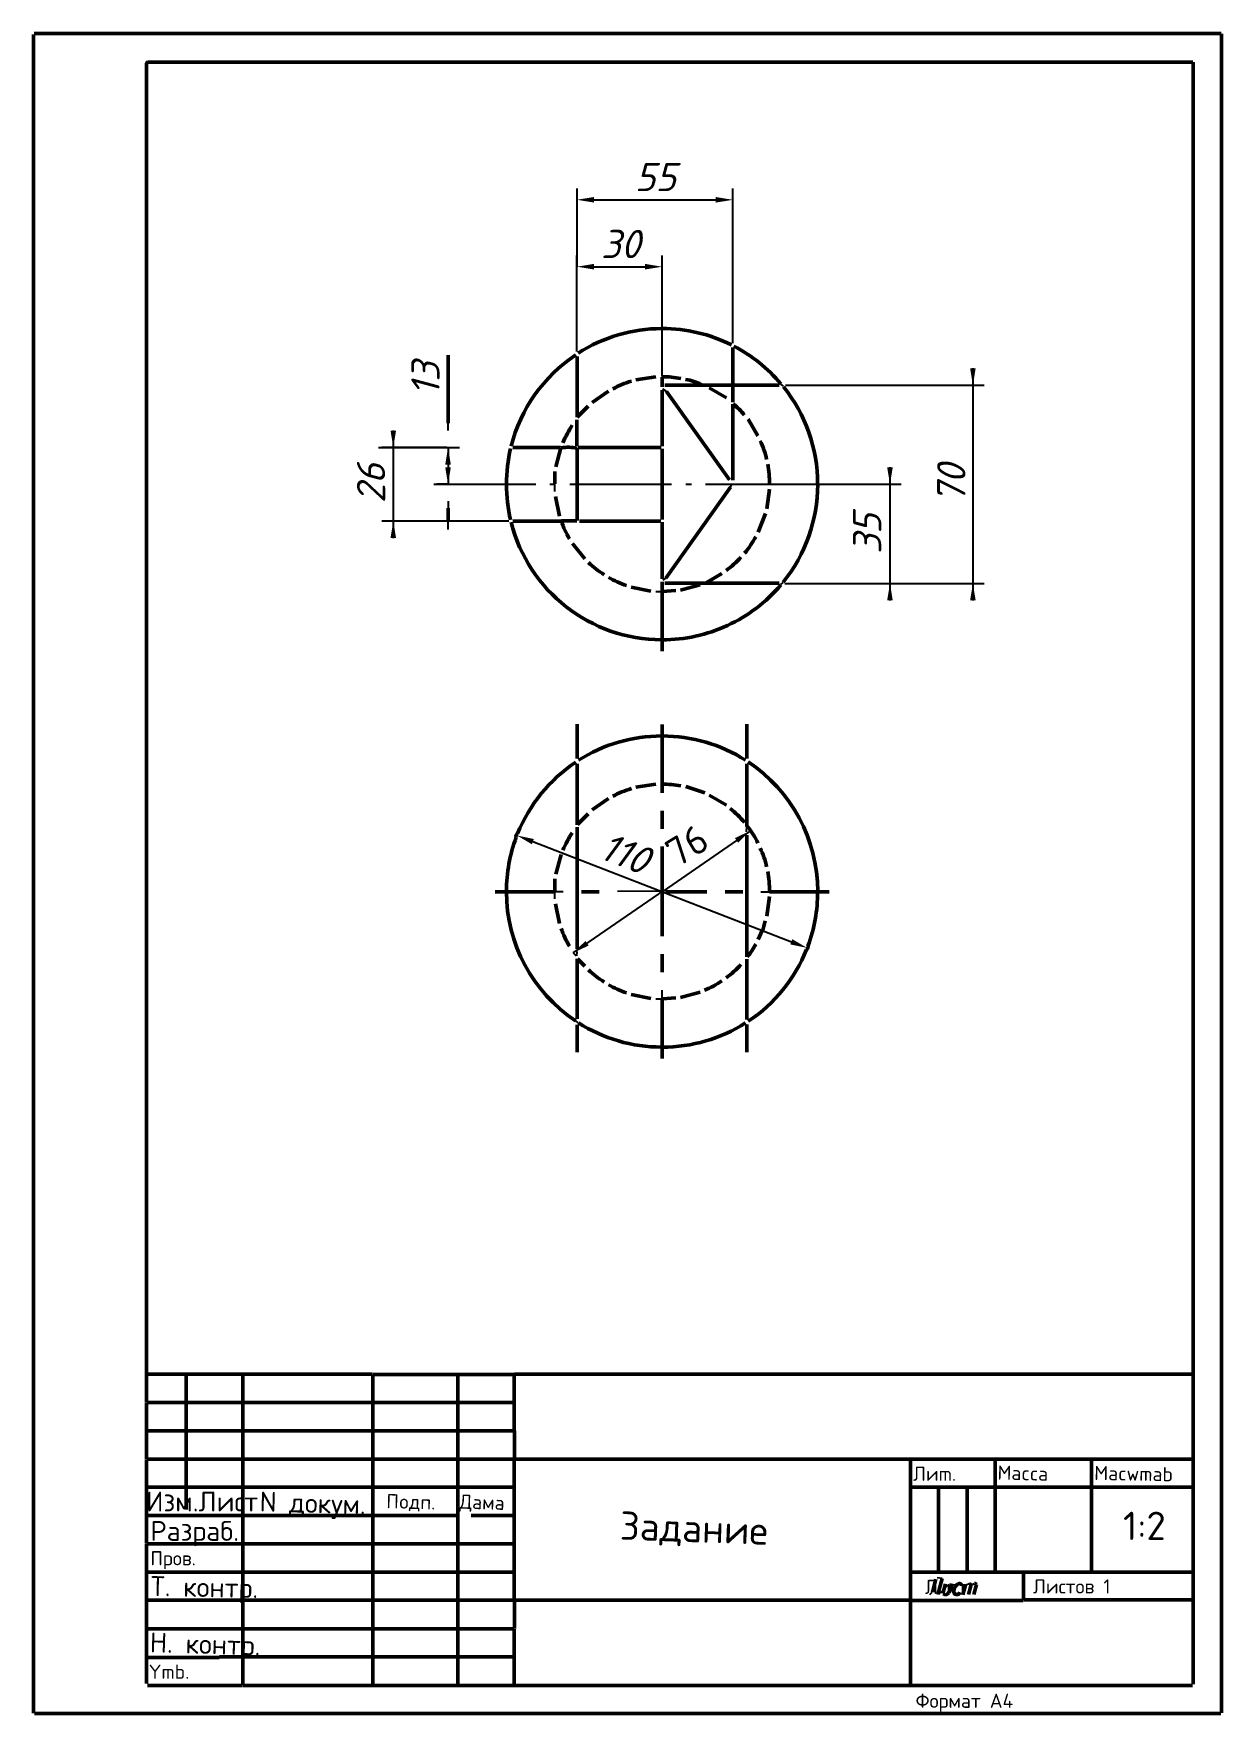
# Model space of a CAD drawing. Header units: millimetres. Extents: x 0 to 210, y 0 to 297.
import ezdxf

# ---------------------------------------------------------------- set-up
doc = ezdxf.new("R2010")
doc.units = ezdxf.units.MM
doc.linetypes.add('CENTER', pattern=[24, 18, -2.5, 1, -2.5])
for name, color, linetype, lineweight in [('AXIS', 1, 'CENTER', 25), ('DIMS', 4, 'Continuous', 25), ('MAIN', 7, 'Continuous', 50), ('TEXT', 7, 'Continuous', 25), ('THIN', 3, 'Continuous', 25)]:
    doc.layers.add(name, color=color, linetype=linetype, lineweight=lineweight)
doc.styles.add('ESKD', font='isocpeur.ttf', dxfattribs={"oblique": 15})
doc.dimstyles.new('ESKD', dxfattribs={"dimtxt": 5, "dimasz": 3, "dimexe": 2, "dimexo": 0, "dimgap": 1, "dimtad": 1, "dimtxsty": 'ESKD', "dimcen": 2.5, "dimclrd": 256, "dimclre": 256, "dimclrt": 256, "dimadec": 0, "dimazin": 3, "dimtfac": 1, "dimtmove": 0, "dimatfit": 3, "dimlwd": 25, "dimlwe": 25})

# ---------------------------------------------------------------- blocks, each defined once
blk = doc.blocks.new('_CLOSEDFILLED')
at = {"color": 0, "linetype": 'BYBLOCK'}
blk.add_solid([(-1, 0.164), (0, 0), (-1, -0.164)], dxfattribs=at)
blk = doc.blocks.new('*D1')
at = {"lineweight": 25}
for p, q in [((73.26, 226.8), (73.26, 229.8)), ((61, 223.8), (75.26, 223.8)), ((73.26, 223.8), (73.26, 217.31)), ((73.26, 217.31), (71.26, 217.31)), ((73.26, 214.31), (73.26, 211.31))]:
    blk.add_line(p, q, dxfattribs=at)
at = {"layer": 'Defpoints'}
for p in [(61, 223.8), (73.26, 223.8), (73.26, 217.31)]:
    blk.add_point(p, dxfattribs=at)
at = {"layer": 'DIMS', "xscale": 3, "yscale": 3}
for p, rotation in [((73.26, 223.8), 89.99936153429013), ((73.26, 217.31), 269.99936153429013)]:
    blk.add_blockref('_CLOSEDFILLED', p, dxfattribs=dict(at, rotation=rotation))
at = {"layer": 'DIMS', "insert": (69.27, 235.95), "char_height": 5, "attachment_point": 5, "rotation": 89.9994, "style": 'ESKD'}
blk.add_mtext('13', dxfattribs=at)
blk = doc.blocks.new('*D7')
at = {"lineweight": 25}
for p, q in [((85.45, 155.23), (86.17, 157.1)), ((88.24, 154.15), (133.94, 136.44)), ((136.73, 135.36), (137.46, 137.23))]:
    blk.add_line(p, q, dxfattribs=at)
at = {"layer": 'Defpoints'}
for p in [(85.45, 155.23), (85.45, 155.23), (136.73, 135.36)]:
    blk.add_point(p, dxfattribs=at)
at = {"layer": 'DIMS', "xscale": 3, "yscale": 3}
for p, rotation in [((85.45, 155.23), 158.819678117578), ((136.73, 135.36), -21.18032188242198)]:
    blk.add_blockref('_CLOSEDFILLED', p, dxfattribs=dict(at, rotation=rotation))
at = {"layer": 'DIMS', "insert": (104.58, 152.08), "char_height": 5, "attachment_point": 5, "rotation": 338.8197, "style": 'ESKD'}
blk.add_mtext('110', dxfattribs=at)

msp = doc.modelspace()

# ---------------------------------------------------------------- linework, layer by layer
at = {"layer": 'AXIS'}
msp.add_line((70.7661, 217.3103), (130.0186, 217.3103), dxfattribs=at)
at = {"layer": 'MAIN'}
for p, q in [((209.9317, 296.9616), (0.0938, 296.9616)), ((209.9445, 0.1706), (209.9445, 296.9488)), ((0.0128, 0.128), (0.0128, 296.7867)), ((19.9468, 60.0142), (19.9468, 291.6256)), ((204.9153, 291.937), (20.262, 291.937)), ((204.9429, 5.2038), (204.9429, 291.9071)), ((123.5771, 231.8246), (123.5771, 241.4645)), ((73.2561, 228.1137), (73.2561, 240.0995)), ((96.0548, 229.1801), (96.0548, 239.8863)), ((106.4717, 235.7488), (109.9695, 236.3033)), ((111.1213, 234.5108), (111.1213, 236.2617)), ((111.5904, 234.8318), (118.0318, 234.8318)), ((123.5345, 234.8318), (118.0743, 234.8318)), ((123.6197, 234.8104), (131.7672, 234.8104)), ((98.7508, 231.7393), (101.6088, 233.7867)), ((111.0786, 224.019), (111.0786, 233.9147)), ((123.0055, 218.09), (111.855, 233.7014)), ((122.4498, 232.5907), (119.415, 234.3429)), ((96.042, 224.1042), (96.042, 228.711)), ((96.0953, 229.148), (98.0363, 231.089)), ((123.5771, 218.0474), (123.5771, 231.4408)), ((127.9969, 225.86), (126.281, 228.832)), ((84.7166, 223.8057), (93.1627, 223.8057)), ((92.3063, 220.3942), (93.2087, 223.7621)), ((96.0548, 210.9242), (96.0548, 223.6777)), ((96.2767, 223.8057), (110.908, 223.8057)), ((111.0786, 211.0948), (111.0786, 223.5498)), ((92.1603, 217.363), (92.1603, 219.5422)), ((111.7355, 200.6872), (123.2102, 216.7678)), ((92.9494, 211.6493), (92.2243, 215.1469)), ((129.5917, 212.9716), (130.1036, 216.4692)), ((73.2633, 210.8387), (73.2633, 213.0997)), ((93.3327, 210.8389), (96.0214, 210.8389)), ((128.0987, 208.8341), (129.3784, 212.1185)), ((84.7166, 210.7962), (93.248, 210.7962)), ((96.4899, 210.7962), (110.8653, 210.7962)), ((111.0786, 200.6019), (111.0786, 210.5829)), ((97.4284, 204.0995), (95.2529, 206.8294)), ((109.1164, 198.4265), (105.6185, 199.109)), ((111.0999, 198.3836), (111.0999, 200.0477)), ((111.5478, 199.8128), (118.8422, 199.8128)), ((114.3616, 198.603), (117.82, 199.5297)), ((118.8711, 199.9002), (121.6713, 201.5169)), ((131.7673, 199.8128), (118.8848, 199.8128)), ((111.0786, 187.8057), (111.0786, 198.2986)), ((111.1213, 198.3412), (113.5101, 198.5118)), ((96.0847, 168.8246), (96.0847, 174.8816)), ((111.0786, 162.7678), (111.0786, 172.7915)), ((111.0999, 172.8765), (111.0999, 174.8391)), ((126.0619, 168.8246), (126.0619, 174.8815)), ((96.0847, 157.1374), (96.0847, 167.8863)), ((126.0725, 156.7962), (126.0725, 167.8863)), ((106.4717, 163.7488), (109.9695, 164.3033)), ((118.6289, 162.7678), (115.259, 163.8768)), ((98.7508, 159.7393), (101.6088, 161.7867)), ((122.4498, 160.5907), (119.415, 162.3429)), ((96.1272, 157.1585), (98.0471, 159.0785)), ((111.0786, 156.4123), (111.0786, 159.6114)), ((96.0548, 151.2085), (96.0548, 156.7109)), ((126.0619, 133.8057), (126.0619, 155.3033)), ((92.3155, 148.3918), (93.2421, 151.8499)), ((111.0786, 137.4313), (111.0786, 153.2559)), ((96.0634, 135.1705), (96.0634, 151.038)), ((92.1603, 145.363), (92.1603, 147.5422)), ((81.6024, 145.3009), (83.5225, 145.3009)), ((83.6076, 145.3009), (92.0536, 145.3009)), ((92.9494, 139.6493), (92.2243, 143.1469)), ((96.8312, 145.3009), (99.9878, 145.3009)), ((119.0129, 145.3009), (111.7184, 145.3009)), ((122.2547, 145.3009), (125.3687, 145.3009)), ((129.5917, 140.9716), (130.1036, 144.4692)), ((130.1036, 145.3009), (138.5497, 145.3009)), ((140.5974, 145.3009), (138.6347, 145.3009)), ((128.8795, 138.4807), (129.3228, 140.1354)), ((128.0987, 136.8341), (128.7812, 138.4123)), ((111.0999, 131.0757), (111.0999, 134.2324)), ((96.0548, 122.8009), (96.0548, 133.4218)), ((97.45, 132.1205), (96.127, 133.4435)), ((126.0619, 122.7156), (126.0619, 133.3791)), ((109.1164, 126.4265), (105.6185, 127.109)), ((111.0786, 115.8057), (111.0786, 126.2986)), ((111.1213, 126.3412), (113.5101, 126.5118)), ((114.3616, 126.603), (117.82, 127.5297)), ((96.0548, 116.9147), (96.0548, 121.7773)), ((126.0725, 116.9573), (126.0725, 121.82)), ((19.9848, 55.0663), (19.9848, 60.0143)), ((20.0061, 60.0142), (59.933, 60.0142)), ((26.9592, 40.0948), (26.9592, 59.9716)), ((36.9835, 5.0332), (36.9835, 59.9716)), ((59.9756, 40.0948), (59.9756, 59.9716)), ((74.9909, 59.9929), (60.0183, 59.9929)), ((74.9908, 59.9929), (84.93, 59.9929)), ((74.9947, 40.0948), (74.9947, 59.9716)), ((84.9726, 50.0758), (84.9726, 59.9716)), ((85.0152, 60.0142), (204.9238, 60.0142)), ((19.9699, 45.0427), (19.9699, 54.981)), ((20.0061, 55.0237), (84.9299, 55.0237)), ((20.0061, 50.0332), (84.9299, 50.0332)), ((84.9939, 45.0426), (84.9939, 49.9906)), ((19.9848, 40.052), (19.9848, 44.9574)), ((20.0061, 45), (84.9299, 45)), ((84.9726, 20.09), (84.9726, 44.9573)), ((155.0152, 45.0213), (85.0152, 45.0213)), ((155.001, 25.0379), (155.001, 45)), ((155.0152, 45), (187.0079, 45)), ((169.9878, 25.0806), (169.9878, 45)), ((186.9866, 40.052), (186.9866, 45.0001)), ((187.0079, 45.0213), (204.9239, 45.0213)), ((19.9722, 35.019), (19.9722, 40.0095)), ((20.0488, 40.0308), (84.9299, 40.0308)), ((26.9805, 36.0852), (26.9805, 40.0096)), ((59.997, 35.0615), (59.997, 40.0096)), ((75.0122, 35.7013), (75.0122, 40.0096)), ((155.0579, 40.0308), (204.9238, 40.0308)), ((159.9634, 25.0806), (159.9634, 39.9668)), ((164.997, 25.0806), (164.997, 39.9668)), ((186.9866, 25.0805), (186.9866, 39.9669)), ((74.9947, 5.0332), (74.9947, 35.6588)), ((19.9848, 30.071), (19.9848, 35.019)), ((20.0061, 35.019), (74.9482, 35.019)), ((59.9756, 5.0332), (59.9756, 34.9763)), ((77.337, 35.019), (84.9299, 35.019)), ((19.9759, 5.3318), (19.9759, 29.9858)), ((20.006, 30.0498), (26.7033, 30.0498)), ((36.9409, 30.0498), (26.7458, 30.0498)), ((37.0262, 30.0284), (84.9299, 30.0284)), ((20.0061, 25.0379), (84.9299, 25.0379)), ((154.9939, 20.09), (154.9939, 24.9954)), ((155.0579, 25.0379), (169.9452, 25.0379)), ((158.8564, 21.4947), (159.4751, 23.8038)), ((159.8285, 21.0729), (160.5932, 23.9271)), ((174.9788, 25.0166), (170.0304, 25.0166)), ((174.9786, 25.0166), (186.9226, 25.0166)), ((174.9787, 20.09), (174.9787, 24.9953)), ((187.0079, 25.0379), (204.9238, 25.0379)), ((160.7387, 21.2523), (161.2016, 22.98)), ((161.7857, 21.3182), (162.2362, 22.9994)), ((164.2742, 21.0151), (164.7386, 22.748)), ((165.24, 21.0744), (165.6497, 22.6033)), ((166.1848, 21.0828), (166.6586, 22.8508)), ((20.0061, 20.0524), (154.9299, 20.0524)), ((84.9939, 15.0568), (84.9939, 19.9622)), ((155.001, 5.0332), (155.001, 19.9621)), ((155.0152, 20.0261), (174.936, 20.0261)), ((175.0213, 20.115), (204.9238, 20.115)), ((20.0061, 15.0142), (84.9299, 15.0142)), ((84.9726, 5.0332), (84.9726, 14.9716)), ((20.0064, 9.9516), (32.8035, 9.9516)), ((36.941, 10.045), (32.8457, 10.045)), ((37.0262, 10.0669), (84.9296, 10.0669)), ((36.9409, 5.0161), (20.134, 5.0161)), ((37.0262, 4.9905), (154.9299, 4.9905)), ((155.0152, 5.0161), (204.8385, 5.0161)), ((0.1706, 0.064), (160.9019, 0.064)), ((209.8294, 0.064), (160.9019, 0.064))]:
    msp.add_line(p, q, dxfattribs=at)
for centre, radius, start, end in [((20.2856, 291.6523), 0.3161, 94.289686, 184.738879), ((111.1169, 217.2462), 27.5811, 90.168048, 122.590809), ((111.1024, 217.3417), 27.4835, 63.578504, 89.960586), ((111.5178, 217.9744), 26.7253, 39.741987, 62.708131), ((111.0837, 217.2741), 27.514, 123.66963, 165.783424), ((110.869, 217.9842), 18.2867, 106.526657, 117.684299), ((111.312, 220.2571), 16.0479, 78.885077, 90.68107), ((113.2667, 224.6664), 11.3388, 65.023105, 79.92265), ((111.1957, 217.3625), 27.392, 0.005129, 38.870036), ((117.4608, 223.448), 10.1651, 36.646641, 52.530589), ((110.1849, 217.7957), 17.9635, 146.439775, 157.658489), ((115.1173, 216.8951), 31.5516, 167.667099, 179.146896), ((94.5838, 215.7195), 8.1241, 79.468129, 99.380344), ((112.183, 217.6901), 17.8409, 13.019982, 24.210825), ((113.6923, 217.6847), 16.3704, 358.880791, 11.185901), ((114.3648, 217.664), 30.7978, 180.715045, 192.476639), ((111.0826, 217.2899), 27.5068, 321.140025, 359.978505), ((111.0791, 217.3206), 27.4992, 194.118134, 269.910171), ((108.9973, 216.3066), 16.6705, 199.471006, 211.171286), ((112.2247, 216.5456), 17.6295, 319.554902, 331.115672), ((110.8331, 216.9868), 18.5727, 226.570327, 237.459046), ((111.7168, 216.5931), 18.041, 306.449732, 317.504437), ((111.0869, 217.3387), 19.0115, 240.096755, 250.701411), ((111.405, 216.9437), 27.0312, 294.536704, 319.894417), ((111.2161, 217.0165), 27.1846, 269.800196, 294.835014), ((111.1118, 145.2684), 27.5585, 90.157698, 122.484649), ((111.0865, 145.286), 27.5405, 57.567801, 89.927759), ((111.2398, 145.1415), 27.7159, 123.786388, 157.911054), ((111.1336, 145.3336), 27.4577, 0.065292, 56.489544), ((110.869, 145.9842), 18.2867, 106.526657, 117.684299), ((111.312, 148.2571), 16.0479, 78.885077, 90.68107), ((112.4643, 146.7309), 17.0258, 39.349059, 51.143932), ((110.9321, 145.3442), 27.3499, 159.506027, 179.956663), ((85.6741, 155.1247), 0.4137, 110.56495, 209.67285), ((110.1849, 145.7957), 17.9635, 146.439775, 157.658489), ((116.8351, 148.8518), 12.2625, 24.204195, 40.348495), ((112.183, 145.6901), 17.8409, 13.019982, 24.210825), ((113.6923, 145.6847), 16.3704, 358.880791, 11.185901), ((111.012, 145.2975), 27.4314, 180.037289, 236.29637), ((110.7557, 145.336), 27.8354, 339.723769, 359.883876), ((110.3132, 144.9664), 18.1409, 199.878404, 210.802965), ((116.9082, 141.5596), 12.0811, 319.96179, 332.783054), ((111.2882, 145.1437), 27.2571, 303.433463, 338.351625), ((136.5427, 135.4547), 0.3636, 283.309448, 22.533223), ((110.8331, 144.9868), 18.5727, 226.570327, 237.459046), ((111.7168, 144.5931), 18.041, 306.449732, 317.504437), ((111.0869, 145.3387), 19.0115, 240.096755, 250.701411), ((111.6975, 144.1852), 17.7162, 292.899439, 304.219754), ((110.9718, 145.0285), 27.1954, 237.371097, 270.134951), ((111.1963, 145.1082), 27.2776, 269.842578, 302.519511), ((161.1709, 21.6311), 0.5838, 225.067781, 332.504094), ((163.1728, 21.5991), 0.5498, 146.780465, 346.208995), ((164.4185, 21.5238), 1.7773, 124.283473, 167.057631), ((163.6203, 22.6341), 0.4064, 356.409181, 119.496805), ((165.3157, 22.7224), 0.3203, 354.57569, 78.149249), ((166.3786, 22.7929), 0.2421, 16.791583, 114.550854)]:
    msp.add_arc(centre, radius, start, end, dxfattribs=at)
at = {"layer": 'THIN'}
for p, q in [((132.535, 234.6398), (132.0658, 234.981)), ((111.855, 233.7014), (111.2492, 234.128)), ((92.1176, 216.0423), (92.1176, 217.28)), ((123.2102, 216.7678), (123.4065, 217.2796)), ((73.2561, 209.3033), (73.2561, 210.7536)), ((111.2066, 200.3886), (111.7355, 200.6872)), ((132.0658, 199.6209), (132.4924, 199.9621)), ((109.9695, 198.3412), (111.036, 198.3412)), ((126.0085, 155.8578), (126.0938, 156.7536)), ((92.1176, 144.0423), (92.1176, 145.28)), ((93.6322, 145.3009), (92.1386, 145.3009)), ((128.5676, 145.3009), (130.0186, 145.3009)), ((95.9781, 133.891), (95.4235, 134.4455)), ((96.0207, 133.9336), (96.106, 134.7441)), ((111.0999, 126.3836), (111.0999, 127.8771)), ((109.9695, 126.3412), (111.036, 126.3412)), ((96.234, 122.1185), (95.8501, 122.4597)), ((160.5862, 23.9289), (159.7075, 24.0142)), ((158.3851, 21.0711), (158.8458, 21.4976)), ((164.8263, 22.7773), (165.3809, 23.0332)), ((165.6795, 22.6493), (166.2767, 23.0161))]:
    msp.add_line(p, q, dxfattribs=at)

# ---------------------------------------------------------------- texts
at = {"layer": 'TEXT', "style": 'ESKD'}
for s, height, rotation, p in [('76', 5, 31.525901, (113.7661, 149.4857)), ('Macca', 2.5, -1.474388, (170.3628, 41.3941)), ('Мacwmab', 2.5, -0.991452, (187.4539, 41.3182)), ('N докум.', 3.5, -1.642766, (39.9154, 35.7659)), ('Пoдп.', 2.5, -1.691093, (62.3206, 36.341)), ('Дама', 2.5, -1.768974, (75.2406, 36.2657)), ('Задание', 5, -2.077856, (103.5606, 30.7945)), ('Т. контр.', 3.5, -1.198031, (20.681, 20.833)), ('H. контр.', 3.5, -1.724856, (20.5307, 10.8778))]:
    msp.add_text(s, height=height, rotation=rotation, dxfattribs=at).set_placement(p)
for s, height, p in [('Лиm.', 2.5, (155.4466, 41.1674)), ('Изм.Лист', 3.5, (19.9043, 35.7652)), ('1:2', 5, (192.563, 30.7163)), ('Разраб.', 3.5, (20.6556, 30.5613)), ('Пров.', 2.5, (20.6556, 26.2345)), ('Листов 1', 2.5, (176.6345, 21.2569)), ('Лист', 2.5, (157.5504, 21.1815)), ('Ymb.', 2.5, (20.3551, 6.1732)), ('Формат A4', 2.5, (155.8975, 1.0447))]:
    msp.add_text(s, height=height, dxfattribs=at).set_placement(p)

# ---------------------------------------------------------------- dimensions: what is measured, and where the dimension line sits
at = {"layer": 'DIMS'}
for base, p1, p2, angle, location, text in [((96.0578, 267.59), (96.055, 255.7534), (123.5797, 242.2749), 359.98683, (109.9152, 271.6142), '55'), ((96.0494, 255.7618), (96.0471, 240.7819), (111.0897, 236.346), 359.99154, (103.7542, 259.7735), '30'), ((166.0234, 234.7987), (132.8763, 234.7983), (132.791, 199.7802), 90.00067, (162.2087, 217.3982), '70'), ((63.5857, 223.8087), (73.0286, 223.8087), (83.9915, 210.7932), 90, (59.6504, 217.4736), '26'), ((151.3674, 217.3052), (130.1036, 217.3059), (132.791, 199.7892), 89.998009, (147.3321, 208.5742), '35')]:
    msp.add_linear_dim(base=base, p1=p1, p2=p2, angle=angle, location=location, text=text, dimstyle='ESKD', override={"dimlfac": 2, "dimtix": 0, "dimtofl": 1, "dimtmove": 2}, dxfattribs=at).render()
for base, p1, p2, angle, text, picture, middle in [((73.2627, 223.8002), (60.9994, 223.8003), (73.2626, 217.3052), 89.999362, '13', '*D1', (69.2676, 235.9512)), ((85.4461, 155.2335), (85.4461, 155.2335), (136.7348, 135.3602), 338.819678, '110', '*D7', (104.5807, 152.0759))]:
    dim = msp.add_linear_dim(base=base, p1=p1, p2=p2, angle=angle, text=text, dimstyle='ESKD', override={"dimlfac": 2, "dimtix": 0, "dimtofl": 1, "dimtmove": 2}, dxfattribs=at)
    dim.commit()
    dim.dimension.update_dxf_attribs({"geometry": picture, "text_midpoint": middle, "dimtype": 160})

# ---------------------------------------------------------------- leaders
for points in [[(126.7063, 156.0746), (111.2919, 145.3649), (103.1868, 145.3223)], [(95.3659, 134.4842), (110.4814, 144.8787), (110.8653, 145.2796)]]:
    msp.add_leader(points, dimstyle='ESKD', dxfattribs=at)

doc.saveas('drawing.dxf')
